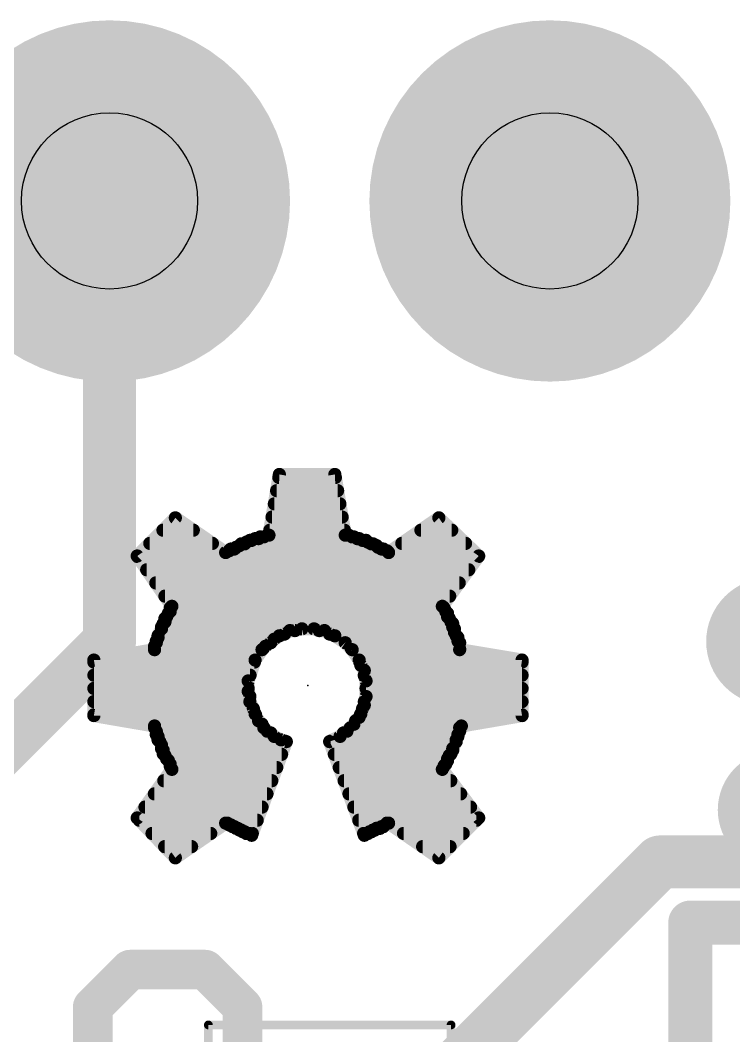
# Model space of a CAD drawing. Extents: x -29 to 79, y -27 to 74.
# Drawn here: x 5.84 to 9.95, y 4.08 to 9.93 of the extents above; entities that cross this region are included whole.
import ezdxf

# ---------------------------------------------------------------- set-up
doc = ezdxf.new("R2010")
doc.units = 0
for name, color, linetype in [('1', 12, 'CONTINUOUS'), ('17', 110, 'CONTINUOUS'), ('18', 110, 'CONTINUOUS'), ('21', 41, 'CONTINUOUS'), ('22', 40, 'CONTINUOUS'), ('23', 53, 'CONTINUOUS'), ('29', 253, 'CONTINUOUS'), ('30', 253, 'CONTINUOUS'), ('39', 12, 'CONTINUOUS'), ('44', 253, 'CONTINUOUS'), ('51', 53, 'CONTINUOUS')]:
    doc.layers.add(name, color=color, linetype=linetype)

# ---------------------------------------------------------------- blocks, each defined once
blk = doc.blocks.new('RECT')
blk.add_solid([(-0.5, -0.5), (0.5, -0.5), (-0.5, 0.5), (0.5, 0.5)])
blk = doc.blocks.new('ROUNDP')
at = {"const_width": 0.5}
blk.add_lwpolyline([(0, -0.25, 1), (0, 0.25, 1), (0, -0.25)], format="xyb", dxfattribs=at)
blk = doc.blocks.new('ROUNDV')
at = {"const_width": 0.5}
blk.add_lwpolyline([(0, -0.25, 1), (0, 0.25, 1), (0, -0.25)], format="xyb", dxfattribs=at)

msp = doc.modelspace()

# ---------------------------------------------------------------- linework, layer by layer
at = {"layer": '1', "const_width": 0.3048}
for points in [[(6.35, 8.89), (6.35, 6.35)], [(6.35, 6.35), (5.08, 5.08)]]:
    msp.add_lwpolyline(points, dxfattribs=at)
at = {"layer": '1', "const_width": 0.1524}
for points in [[(6.4262, 8.89, 1), (6.2738, 8.89)], [(6.4039, 6.2961, 1), (6.2961, 6.4039)], [(6.2738, 6.35, 1), (6.4262, 6.35)]]:
    msp.add_lwpolyline(points, format="xyb", dxfattribs=at)
at = {"layer": '21'}
for points, const_width in [([(7.3296, 7.3134), (7.2696, 6.9634)], 0.076), ([(7.3266, 7.296), (7.6526, 7.296)], 0.076), ([(7.6496, 7.3134), (7.3296, 7.3134)], 0.076), ([(7.7096, 6.9634), (7.6496, 7.3134)], 0.076), ([(7.3136, 7.22), (7.6656, 7.22)], 0.076), ([(7.3006, 7.144), (7.6786, 7.144)], 0.076), ([(6.7296, 7.0634), (6.5096, 6.8434)], 0.076), ([(7.0196, 6.8634), (6.7296, 7.0634)], 0.076), ([(7.2875, 7.068), (7.6917, 7.068)], 0.076), ([(8.2496, 7.0634), (7.9596, 6.8634)], 0.076), ([(8.4796, 6.8434), (8.2496, 7.0634)], 0.076), ([(6.6582, 6.992), (6.8331, 6.992)], 0.076), ([(7.2745, 6.992), (7.7047, 6.992)], 0.076), ([(8.1461, 6.992), (8.3242, 6.992)], 0.076), ([(7.1596, 6.9334), (7.1396, 6.9234)], 0.076), ([(7.1696, 6.9334), (7.1596, 6.9334)], 0.076), ([(7.1896, 6.9434), (7.1696, 6.9334)], 0.076), ([(7.2096, 6.9434), (7.1896, 6.9434)], 0.076), ([(7.2196, 6.9534), (7.2096, 6.9434)], 0.076), ([(7.2396, 6.9534), (7.2196, 6.9534)], 0.076), ([(7.2596, 6.9634), (7.2396, 6.9534)], 0.076), ([(7.2696, 6.9634), (7.2596, 6.9634)], 0.076), ([(7.7296, 6.9634), (7.7096, 6.9634)], 0.076), ([(7.7496, 6.9534), (7.7296, 6.9634)], 0.076), ([(7.7596, 6.9534), (7.7496, 6.9534)], 0.076), ([(7.7796, 6.9434), (7.7596, 6.9534)], 0.076), ([(7.7896, 6.9434), (7.7796, 6.9434)], 0.076), ([(7.8096, 6.9334), (7.7896, 6.9434)], 0.076), ([(7.8296, 6.9334), (7.8096, 6.9334)], 0.076), ([(7.8396, 6.9234), (7.8296, 6.9334)], 0.076), ([(6.5822, 6.916), (6.9433, 6.916)], 0.076), ([(7.0396, 6.8734), (7.0196, 6.8634)], 0.076), ([(7.0496, 6.8834), (7.0396, 6.8734)], 0.076), ([(7.0696, 6.8834), (7.0496, 6.8834)], 0.076), ([(7.0796, 6.8934), (7.0696, 6.8834)], 0.076), ([(7.0996, 6.9034), (7.0796, 6.8934)], 0.076), ([(7.1096, 6.9134), (7.0996, 6.9034)], 0.076), ([(7.1296, 6.9134), (7.1096, 6.9134)], 0.076), ([(7.1396, 6.9234), (7.1296, 6.9134)], 0.076), ([(7.1322, 6.916), (7.8543, 6.916)], 0.076), ([(7.8596, 6.9134), (7.8396, 6.9234)], 0.076), ([(7.8696, 6.9134), (7.8596, 6.9134)], 0.076), ([(7.8896, 6.9034), (7.8696, 6.9134)], 0.076), ([(7.8996, 6.8934), (7.8896, 6.9034)], 0.076), ([(7.9196, 6.8834), (7.8996, 6.8934)], 0.076), ([(7.9296, 6.8834), (7.9196, 6.8834)], 0.076), ([(7.9496, 6.8734), (7.9296, 6.8834)], 0.076), ([(7.9596, 6.8634), (7.9496, 6.8734)], 0.076), ([(8.0359, 6.916), (8.4037, 6.916)], 0.076), ([(6.5096, 6.8434), (6.7096, 6.5534)], 0.076), ([(6.5119, 6.84), (8.4772, 6.84)], 0.076), ([(8.2696, 6.5534), (8.4796, 6.8434)], 0.076), ([(6.5643, 6.764), (8.4221, 6.764)], 0.076), ([(6.6168, 6.688), (8.3671, 6.688)], 0.076), ([(6.6692, 6.612), (8.3121, 6.612)], 0.076), ([(6.6996, 6.5234), (6.6896, 6.5134)], 0.076), ([(6.7096, 6.5534), (6.6996, 6.5434)], 0.076), ([(6.6996, 6.5434), (6.6996, 6.5234)], 0.076), ([(6.6996, 6.536), (8.2833, 6.536)], 0.076), ([(8.2796, 6.5434), (8.2696, 6.5534)], 0.076), ([(8.2896, 6.5234), (8.2796, 6.5434)], 0.076), ([(8.2996, 6.5134), (8.2896, 6.5234)], 0.076), ([(6.6696, 6.4634), (6.6596, 6.4534)], 0.076), ([(6.6662, 6.46), (8.323, 6.46)], 0.076), ([(6.6796, 6.4934), (6.6696, 6.4834)], 0.076), ([(6.6696, 6.4834), (6.6696, 6.4634)], 0.076), ([(6.6896, 6.5134), (6.6796, 6.4934)], 0.076), ([(8.2996, 6.4934), (8.2996, 6.5134)], 0.076), ([(8.3096, 6.4834), (8.2996, 6.4934)], 0.076), ([(8.3196, 6.4634), (8.3096, 6.4834)], 0.076), ([(8.3296, 6.4534), (8.3196, 6.4634)], 0.076), ([(6.6496, 6.4234), (6.6296, 6.3834)], 0.076), ([(6.6596, 6.4534), (6.6496, 6.4334)], 0.076), ([(6.6496, 6.4334), (6.6496, 6.4234)], 0.076), ([(7.3596, 6.3934), (7.3896, 6.4134)], 0.076), ([(7.3896, 6.4134), (7.4196, 6.4134)], 0.076), ([(7.4196, 6.4134), (7.4596, 6.4234)], 0.076), ([(7.4596, 6.4234), (7.5296, 6.4234)], 0.076), ([(7.5296, 6.4234), (7.5596, 6.4134)], 0.076), ([(7.5596, 6.4134), (7.5896, 6.4134)], 0.076), ([(7.5896, 6.4134), (7.6196, 6.3934)], 0.076), ([(8.3296, 6.4334), (8.3296, 6.4534)], 0.076), ([(8.3396, 6.4234), (8.3296, 6.4334)], 0.076), ([(8.3396, 6.4034), (8.3396, 6.4234)], 0.076), ([(8.3496, 6.3834), (8.3396, 6.4034)], 0.076), ([(6.6196, 6.3434), (6.6096, 6.3234)], 0.076), ([(6.6296, 6.3734), (6.6196, 6.3534)], 0.076), ([(6.6196, 6.3534), (6.6196, 6.3434)], 0.076), ([(6.6296, 6.3834), (6.6296, 6.3734)], 0.076), ([(6.6299, 6.384), (7.3315, 6.384)], 0.076), ([(7.2496, 6.3234), (7.2796, 6.3434)], 0.076), ([(7.2796, 6.3434), (7.2996, 6.3634)], 0.076), ([(7.2996, 6.3634), (7.3296, 6.3834)], 0.076), ([(7.3296, 6.3834), (7.3596, 6.3934)], 0.076), ([(7.6196, 6.3934), (7.6496, 6.3834)], 0.076), ([(7.6477, 6.384), (8.3493, 6.384)], 0.076), ([(7.6496, 6.3834), (7.7096, 6.3434)], 0.076), ([(7.7096, 6.3434), (7.7496, 6.3034)], 0.076), ([(8.3596, 6.3734), (8.3496, 6.3834)], 0.076), ([(8.3596, 6.3534), (8.3596, 6.3734)], 0.076), ([(8.3696, 6.3434), (8.3596, 6.3534)], 0.076), ([(8.3696, 6.3034), (8.3696, 6.3434)], 0.076), ([(6.6096, 6.3034), (6.2596, 6.2434)], 0.076), ([(6.6096, 6.3234), (6.6096, 6.3034)], 0.076), ([(6.6096, 6.308), (7.2342, 6.308)], 0.076), ([(7.1896, 6.2434), (7.2296, 6.3034)], 0.076), ([(7.2296, 6.3034), (7.2496, 6.3234)], 0.076), ([(7.745, 6.308), (8.3696, 6.308)], 0.076), ([(7.7496, 6.3034), (7.7896, 6.2434)], 0.076), ([(8.7296, 6.2434), (8.3696, 6.3034)], 0.076), ([(6.2596, 6.2434), (6.2596, 5.9234)], 0.076), ([(6.2596, 6.232), (7.1858, 6.232)], 0.076), ([(7.1496, 6.1234), (7.1896, 6.2434)], 0.076), ([(7.7896, 6.2434), (7.7996, 6.2134)], 0.076), ([(7.7934, 6.232), (8.7296, 6.232)], 0.076), ([(8.7296, 5.9234), (8.7296, 6.2434)], 0.076), ([(7.7996, 6.2134), (7.8196, 6.1834)], 0.076), ([(7.8196, 6.1834), (7.8196, 6.1534)], 0.076), ([(6.2596, 6.156), (7.1605, 6.156)], 0.076), ([(7.1496, 6.0634), (7.1496, 6.1234)], 0.076), ([(7.8196, 6.156), (8.7296, 6.156)], 0.076), ([(7.8196, 6.1534), (7.8296, 6.1234)], 0.076), ([(7.8296, 6.1234), (7.8296, 6.0334)], 0.076), ([(6.2596, 6.08), (7.1496, 6.08)], 0.076), ([(7.1596, 6.0334), (7.1496, 6.0634)], 0.076), ([(7.8296, 6.08), (8.7296, 6.08)], 0.076), ([(6.2596, 6.004), (7.1596, 6.004)], 0.076), ([(7.1596, 6.0034), (7.1596, 6.0334)], 0.076), ([(7.1796, 5.9634), (7.1596, 6.0034)], 0.076), ([(7.8296, 6.0334), (7.8196, 6.0034)], 0.076), ([(7.8196, 6.0034), (7.8196, 5.9834)], 0.076), ([(7.8198, 6.004), (8.7296, 6.004)], 0.076), ([(7.1896, 5.9334), (7.1796, 5.9634)], 0.076), ([(7.2096, 5.8934), (7.1896, 5.9334)], 0.076), ([(7.7996, 5.9334), (7.7896, 5.9134)], 0.076), ([(7.8096, 5.9634), (7.7996, 5.9334)], 0.076), ([(7.8196, 5.9834), (7.8096, 5.9634)], 0.076), ([(6.2596, 5.928), (7.1923, 5.928)], 0.076), ([(6.2596, 5.9234), (6.6096, 5.8634)], 0.076), ([(7.2296, 5.8734), (7.2096, 5.8934)], 0.076), ([(7.7696, 5.8934), (7.7596, 5.8734)], 0.076), ([(7.7896, 5.9134), (7.7696, 5.8934)], 0.076), ([(7.7969, 5.928), (8.7296, 5.928)], 0.076), ([(8.3796, 5.8634), (8.7296, 5.9234)], 0.076), ([(6.6096, 5.8634), (6.6096, 5.8534)], 0.076), ([(6.6096, 5.8534), (6.6196, 5.8334)], 0.076), ([(6.6103, 5.852), (7.241, 5.852)], 0.076), ([(6.6196, 5.8334), (6.6196, 5.8134)], 0.076), ([(7.2396, 5.8534), (7.2296, 5.8734)], 0.076), ([(7.2596, 5.8334), (7.2396, 5.8534)], 0.076), ([(7.2796, 5.8234), (7.2596, 5.8334)], 0.076), ([(7.2996, 5.8034), (7.2796, 5.8234)], 0.076), ([(7.6996, 5.8234), (7.6796, 5.8034)], 0.076), ([(7.7196, 5.8334), (7.6996, 5.8234)], 0.076), ([(7.7596, 5.8734), (7.7196, 5.8334)], 0.076), ([(7.7382, 5.852), (8.3696, 5.852)], 0.076), ([(8.3596, 5.8134), (8.3696, 5.8334)], 0.076), ([(8.3696, 5.8534), (8.3796, 5.8634)], 0.076), ([(8.3696, 5.8334), (8.3696, 5.8534)], 0.076), ([(6.6196, 5.8134), (6.6296, 5.8034)], 0.076), ([(6.6296, 5.8034), (6.6296, 5.7834)], 0.076), ([(6.6296, 5.7834), (6.6396, 5.7734)], 0.076), ([(6.637, 5.776), (7.3617, 5.776)], 0.076), ([(6.6396, 5.7734), (6.6496, 5.7534)], 0.076), ([(7.1696, 5.2334), (7.3696, 5.7734)], 0.076), ([(7.3396, 5.7834), (7.2996, 5.8034)], 0.076), ([(7.3696, 5.7734), (7.3396, 5.7834)], 0.076), ([(7.6796, 5.8034), (7.6196, 5.7734)], 0.076), ([(7.6196, 5.7734), (7.8196, 5.2334)], 0.076), ([(7.6249, 5.776), (8.3496, 5.776)], 0.076), ([(8.3296, 5.7334), (8.3496, 5.7734)], 0.076), ([(8.3496, 5.7834), (8.3596, 5.8034)], 0.076), ([(8.3496, 5.7734), (8.3496, 5.7834)], 0.076), ([(8.3596, 5.8034), (8.3596, 5.8134)], 0.076), ([(6.6496, 5.7534), (6.6496, 5.7334)], 0.076), ([(6.6496, 5.7334), (6.6596, 5.7234)], 0.076), ([(6.6596, 5.7234), (6.6596, 5.7034)], 0.076), ([(6.6596, 5.7034), (6.6696, 5.6934)], 0.076), ([(6.663, 5.7), (7.3424, 5.7)], 0.076), ([(7.6468, 5.7), (8.3162, 5.7)], 0.076), ([(8.3096, 5.6934), (8.3196, 5.7034)], 0.076), ([(8.3196, 5.7034), (8.3296, 5.7234)], 0.076), ([(8.3296, 5.7234), (8.3296, 5.7334)], 0.076), ([(6.6696, 5.6934), (6.6796, 5.6734)], 0.076), ([(6.6796, 5.6734), (6.6896, 5.6634)], 0.076), ([(6.6896, 5.6634), (6.6996, 5.6434)], 0.076), ([(6.6996, 5.6434), (6.6996, 5.6334)], 0.076), ([(8.2796, 5.6334), (8.2896, 5.6434)], 0.076), ([(8.2896, 5.6434), (8.2996, 5.6634)], 0.076), ([(8.2996, 5.6734), (8.3096, 5.6934)], 0.076), ([(8.2996, 5.6634), (8.2996, 5.6734)], 0.076), ([(6.7096, 5.6134), (6.5096, 5.3334)], 0.076), ([(6.6996, 5.6334), (6.7096, 5.6134)], 0.076), ([(6.7043, 5.624), (7.3143, 5.624)], 0.076), ([(7.6749, 5.624), (8.2749, 5.624)], 0.076), ([(8.2696, 5.6134), (8.2796, 5.6334)], 0.076), ([(8.4796, 5.3334), (8.2696, 5.6134)], 0.076), ([(6.6629, 5.548), (7.2861, 5.548)], 0.076), ([(7.7031, 5.548), (8.3186, 5.548)], 0.076), ([(6.6086, 5.472), (7.258, 5.472)], 0.076), ([(7.7312, 5.472), (8.3756, 5.472)], 0.076), ([(6.5543, 5.396), (7.2298, 5.396)], 0.076), ([(7.7594, 5.396), (8.4326, 5.396)], 0.076), ([(6.5096, 5.3334), (6.7296, 5.1034)], 0.076), ([(6.5224, 5.32), (7.2017, 5.32)], 0.076), ([(6.7296, 5.1034), (7.0196, 5.3034)], 0.076), ([(7.0196, 5.3034), (7.0296, 5.3034)], 0.076), ([(7.0296, 5.3034), (7.0396, 5.2934)], 0.076), ([(7.0396, 5.2934), (7.0496, 5.2934)], 0.076), ([(7.0496, 5.2934), (7.0596, 5.2834)], 0.076), ([(7.7875, 5.32), (8.4662, 5.32)], 0.076), ([(7.9296, 5.2834), (7.9496, 5.3034)], 0.076), ([(7.9496, 5.3034), (7.9596, 5.3034)], 0.076), ([(7.9596, 5.3034), (8.2496, 5.1034)], 0.076), ([(8.2496, 5.1034), (8.4796, 5.3334)], 0.076), ([(6.5951, 5.244), (6.9335, 5.244)], 0.076), ([(7.0596, 5.2834), (7.0696, 5.2834)], 0.076), ([(7.0696, 5.2834), (7.0796, 5.2734)], 0.076), ([(7.0796, 5.2734), (7.0896, 5.2734)], 0.076), ([(7.0896, 5.2734), (7.0996, 5.2634)], 0.076), ([(7.0996, 5.2634), (7.1096, 5.2634)], 0.076), ([(7.1096, 5.2634), (7.1196, 5.2534)], 0.076), ([(7.1196, 5.2534), (7.1296, 5.2534)], 0.076), ([(7.1296, 5.2534), (7.1396, 5.2434)], 0.076), ([(7.139, 5.244), (7.1735, 5.244)], 0.076), ([(7.1396, 5.2434), (7.1596, 5.2434)], 0.076), ([(7.1596, 5.2434), (7.1696, 5.2334)], 0.076), ([(7.8157, 5.244), (7.8402, 5.244)], 0.076), ([(7.8196, 5.2334), (7.8196, 5.2434)], 0.076), ([(7.8196, 5.2434), (7.8396, 5.2434)], 0.076), ([(7.8396, 5.2434), (7.8496, 5.2534)], 0.076), ([(7.8496, 5.2534), (7.8596, 5.2534)], 0.076), ([(7.8596, 5.2534), (7.8696, 5.2634)], 0.076), ([(7.8696, 5.2634), (7.8796, 5.2634)], 0.076), ([(7.8796, 5.2634), (7.8896, 5.2734)], 0.076), ([(7.8896, 5.2734), (7.9096, 5.2734)], 0.076), ([(7.9096, 5.2734), (7.9196, 5.2834)], 0.076), ([(7.9196, 5.2834), (7.9296, 5.2834)], 0.076), ([(8.0457, 5.244), (8.3902, 5.244)], 0.076), ([(6.6678, 5.168), (6.8233, 5.168)], 0.076), ([(8.1559, 5.168), (8.3142, 5.168)], 0.076), ([(9.7, 3.08), (9.7, 4.73)], 0.254), ([(9.7, 4.73), (10.45, 4.73)], 0.254)]:
    msp.add_lwpolyline(points, dxfattribs=dict(at, const_width=const_width))
for points, const_width in [([(7.3266, 7.315, 1), (7.3266, 7.277)], 0.038), ([(7.3296, 7.3324, 1), (7.3296, 7.2944)], 0.038), ([(7.3483, 7.3102, 1), (7.3109, 7.3166)], 0.038), ([(7.6683, 7.3166, 1), (7.6309, 7.3102)], 0.038), ([(7.6496, 7.2944, 1), (7.6496, 7.3324)], 0.038), ([(7.6526, 7.277, 1), (7.6526, 7.315)], 0.038), ([(7.3136, 7.239, 1), (7.3136, 7.201)], 0.038), ([(7.6656, 7.201, 1), (7.6656, 7.239)], 0.038), ([(7.3006, 7.163, 1), (7.3006, 7.125)], 0.038), ([(7.6786, 7.125, 1), (7.6786, 7.163)], 0.038), ([(6.7404, 7.079, 1), (6.7188, 7.0477)], 0.038), ([(6.743, 7.0499, 1), (6.7162, 7.0768)], 0.038), ([(7.2875, 7.087, 1), (7.2875, 7.049)], 0.038), ([(7.6917, 7.049, 1), (7.6917, 7.087)], 0.038), ([(8.2627, 7.0771, 1), (8.2365, 7.0496)], 0.038), ([(8.2604, 7.0477, 1), (8.2388, 7.079)], 0.038), ([(6.6582, 7.011, 1), (6.6582, 6.973)], 0.038), ([(6.8331, 6.973, 1), (6.8331, 7.011)], 0.038), ([(7.2745, 7.011, 1), (7.2745, 6.973)], 0.038), ([(7.7047, 6.973, 1), (7.7047, 7.011)], 0.038), ([(8.1461, 7.011, 1), (8.1461, 6.973)], 0.038), ([(8.3242, 6.973, 1), (8.3242, 7.011)], 0.038), ([(7.1596, 6.9524, 1), (7.1596, 6.9144)], 0.038), ([(7.1611, 6.9504, 1), (7.1781, 6.9164)], 0.038), ([(7.1681, 6.9164, 1), (7.1511, 6.9504)], 0.038), ([(7.1696, 6.9144, 1), (7.1696, 6.9524)], 0.038), ([(7.1896, 6.9624, 1), (7.1896, 6.9244)], 0.038), ([(7.1981, 6.9264, 1), (7.1811, 6.9604)], 0.038), ([(7.1962, 6.9568, 1), (7.223, 6.9299)], 0.038), ([(7.2196, 6.9724, 1), (7.2196, 6.9344)], 0.038), ([(7.233, 6.9399, 1), (7.2062, 6.9668)], 0.038), ([(7.2096, 6.9244, 1), (7.2096, 6.9624)], 0.038), ([(7.2311, 6.9704, 1), (7.2481, 6.9364)], 0.038), ([(7.2396, 6.9344, 1), (7.2396, 6.9724)], 0.038), ([(7.2596, 6.9824, 1), (7.2596, 6.9444)], 0.038), ([(7.2509, 6.9666, 1), (7.2883, 6.9602)], 0.038), ([(7.2681, 6.9464, 1), (7.2511, 6.9804)], 0.038), ([(7.2696, 6.9444, 1), (7.2696, 6.9824)], 0.038), ([(7.7096, 6.9824, 1), (7.7096, 6.9444)], 0.038), ([(7.6909, 6.9602, 1), (7.7283, 6.9666)], 0.038), ([(7.7381, 6.9804, 1), (7.7211, 6.9464)], 0.038), ([(7.7296, 6.9444, 1), (7.7296, 6.9824)], 0.038), ([(7.7496, 6.9724, 1), (7.7496, 6.9344)], 0.038), ([(7.7681, 6.9704, 1), (7.7511, 6.9364)], 0.038), ([(7.7411, 6.9364, 1), (7.7581, 6.9704)], 0.038), ([(7.7596, 6.9344, 1), (7.7596, 6.9724)], 0.038), ([(7.7796, 6.9624, 1), (7.7796, 6.9244)], 0.038), ([(7.7981, 6.9604, 1), (7.7811, 6.9264)], 0.038), ([(7.7711, 6.9264, 1), (7.7881, 6.9604)], 0.038), ([(7.7896, 6.9244, 1), (7.7896, 6.9624)], 0.038), ([(7.8096, 6.9524, 1), (7.8096, 6.9144)], 0.038), ([(7.8011, 6.9164, 1), (7.8181, 6.9504)], 0.038), ([(7.843, 6.9468, 1), (7.8162, 6.9199)], 0.038), ([(7.8296, 6.9144, 1), (7.8296, 6.9524)], 0.038), ([(6.5822, 6.935, 1), (6.5822, 6.897)], 0.038), ([(6.9433, 6.897, 1), (6.9433, 6.935)], 0.038), ([(7.0496, 6.9024, 1), (7.0496, 6.8644)], 0.038), ([(7.0481, 6.8564, 1), (7.0311, 6.8904)], 0.038), ([(7.063, 6.8699, 1), (7.0362, 6.8968)], 0.038), ([(7.0562, 6.8968, 1), (7.083, 6.8699)], 0.038), ([(7.0711, 6.9104, 1), (7.0881, 6.8764)], 0.038), ([(7.093, 6.8799, 1), (7.0662, 6.9068)], 0.038), ([(7.0696, 6.8644, 1), (7.0696, 6.9024)], 0.038), ([(7.0862, 6.9168, 1), (7.113, 6.8899)], 0.038), ([(7.1096, 6.9324, 1), (7.1096, 6.8944)], 0.038), ([(7.1081, 6.8864, 1), (7.0911, 6.9204)], 0.038), ([(7.123, 6.8999, 1), (7.0962, 6.9268)], 0.038), ([(7.1162, 6.9268, 1), (7.143, 6.8999)], 0.038), ([(7.1322, 6.935, 1), (7.1322, 6.897)], 0.038), ([(7.1311, 6.9404, 1), (7.1481, 6.9064)], 0.038), ([(7.153, 6.9099, 1), (7.1262, 6.9368)], 0.038), ([(7.1296, 6.8944, 1), (7.1296, 6.9324)], 0.038), ([(7.8481, 6.9404, 1), (7.8311, 6.9064)], 0.038), ([(7.8262, 6.9099, 1), (7.853, 6.9368)], 0.038), ([(7.8596, 6.9324, 1), (7.8596, 6.8944)], 0.038), ([(7.8781, 6.9304, 1), (7.8611, 6.8964)], 0.038), ([(7.8511, 6.8964, 1), (7.8681, 6.9304)], 0.038), ([(7.8543, 6.897, 1), (7.8543, 6.935)], 0.038), ([(7.8696, 6.8944, 1), (7.8696, 6.9324)], 0.038), ([(7.903, 6.9168, 1), (7.8762, 6.8899)], 0.038), ([(7.9081, 6.9104, 1), (7.8911, 6.8764)], 0.038), ([(7.8811, 6.8864, 1), (7.8981, 6.9204)], 0.038), ([(7.8862, 6.8799, 1), (7.913, 6.9068)], 0.038), ([(7.9196, 6.9024, 1), (7.9196, 6.8644)], 0.038), ([(7.9381, 6.9004, 1), (7.9211, 6.8664)], 0.038), ([(7.9111, 6.8664, 1), (7.9281, 6.9004)], 0.038), ([(7.9296, 6.8644, 1), (7.9296, 6.9024)], 0.038), ([(7.963, 6.8868, 1), (7.9362, 6.8599)], 0.038), ([(7.9411, 6.8564, 1), (7.9581, 6.8904)], 0.038), ([(8.0359, 6.935, 1), (8.0359, 6.897)], 0.038), ([(8.4037, 6.897, 1), (8.4037, 6.935)], 0.038), ([(6.5252, 6.8542, 1), (6.494, 6.8326)], 0.038), ([(6.4962, 6.8568, 1), (6.523, 6.8299)], 0.038), ([(6.5119, 6.859, 1), (6.5119, 6.821)], 0.038), ([(7.0111, 6.8804, 1), (7.0281, 6.8464)], 0.038), ([(7.0088, 6.8477, 1), (7.0304, 6.879)], 0.038), ([(7.0262, 6.8868, 1), (7.053, 6.8599)], 0.038), ([(7.9488, 6.879, 1), (7.9704, 6.8477)], 0.038), ([(7.9462, 6.8499, 1), (7.973, 6.8768)], 0.038), ([(8.495, 6.8322, 1), (8.4642, 6.8545)], 0.038), ([(8.4665, 6.8296, 1), (8.4927, 6.8571)], 0.038), ([(8.4772, 6.821, 1), (8.4772, 6.859)], 0.038), ([(6.5643, 6.783, 1), (6.5643, 6.745)], 0.038), ([(8.4221, 6.745, 1), (8.4221, 6.783)], 0.038), ([(6.6168, 6.707, 1), (6.6168, 6.669)], 0.038), ([(8.3671, 6.669, 1), (8.3671, 6.707)], 0.038), ([(6.6692, 6.631, 1), (6.6692, 6.593)], 0.038), ([(8.3121, 6.593, 1), (8.3121, 6.631)], 0.038), ([(6.7186, 6.5434, 1), (6.6806, 6.5434)], 0.038), ([(6.6862, 6.5568, 1), (6.713, 6.5299)], 0.038), ([(6.6996, 6.555, 1), (6.6996, 6.517)], 0.038), ([(6.713, 6.5099, 1), (6.6862, 6.5368)], 0.038), ([(6.694, 6.5426, 1), (6.7252, 6.5642)], 0.038), ([(6.723, 6.5399, 1), (6.6962, 6.5668)], 0.038), ([(8.283, 6.5668, 1), (8.2562, 6.5399)], 0.038), ([(8.2542, 6.5645, 1), (8.285, 6.5422)], 0.038), ([(8.2966, 6.5519, 1), (8.2626, 6.5349)], 0.038), ([(8.2662, 6.5299, 1), (8.293, 6.5568)], 0.038), ([(8.303, 6.5368, 1), (8.2762, 6.5099)], 0.038), ([(8.2833, 6.517, 1), (8.2833, 6.555)], 0.038), ([(6.6662, 6.479, 1), (6.6662, 6.441)], 0.038), ([(6.6886, 6.4834, 1), (6.6506, 6.4834)], 0.038), ([(6.6562, 6.4968, 1), (6.683, 6.4699)], 0.038), ([(6.683, 6.4499, 1), (6.6562, 6.4768)], 0.038), ([(6.6626, 6.5019, 1), (6.6966, 6.4849)], 0.038), ([(6.693, 6.4799, 1), (6.6662, 6.5068)], 0.038), ([(6.6762, 6.5268, 1), (6.703, 6.4999)], 0.038), ([(6.7066, 6.5049, 1), (6.6726, 6.5219)], 0.038), ([(6.6806, 6.5234, 1), (6.7186, 6.5234)], 0.038), ([(8.2726, 6.5149, 1), (8.3066, 6.5319)], 0.038), ([(8.3186, 6.5134, 1), (8.2806, 6.5134)], 0.038), ([(8.313, 6.5068, 1), (8.2862, 6.4799)], 0.038), ([(8.2806, 6.4934, 1), (8.3186, 6.4934)], 0.038), ([(8.2862, 6.4999, 1), (8.313, 6.5268)], 0.038), ([(8.3266, 6.4919, 1), (8.2926, 6.4749)], 0.038), ([(8.2962, 6.4699, 1), (8.323, 6.4968)], 0.038), ([(8.333, 6.4768, 1), (8.3062, 6.4499)], 0.038), ([(8.323, 6.441, 1), (8.323, 6.479)], 0.038), ([(6.6686, 6.4334, 1), (6.6306, 6.4334)], 0.038), ([(6.6326, 6.4419, 1), (6.6666, 6.4249)], 0.038), ([(6.6306, 6.4234, 1), (6.6686, 6.4234)], 0.038), ([(6.6666, 6.4149, 1), (6.6326, 6.4319)], 0.038), ([(6.6462, 6.4668, 1), (6.673, 6.4399)], 0.038), ([(6.6766, 6.4449, 1), (6.6426, 6.4619)], 0.038), ([(6.6506, 6.4634, 1), (6.6886, 6.4634)], 0.038), ([(7.3896, 6.4324, 1), (7.3896, 6.3944)], 0.038), ([(7.4001, 6.3976, 1), (7.3791, 6.4292)], 0.038), ([(7.415, 6.4318, 1), (7.4242, 6.3949)], 0.038), ([(7.4196, 6.3944, 1), (7.4196, 6.4324)], 0.038), ([(7.4596, 6.4424, 1), (7.4596, 6.4044)], 0.038), ([(7.4642, 6.4049, 1), (7.455, 6.4418)], 0.038), ([(7.5356, 6.4414, 1), (7.5236, 6.4053)], 0.038), ([(7.5296, 6.4044, 1), (7.5296, 6.4424)], 0.038), ([(7.5596, 6.4324, 1), (7.5596, 6.3944)], 0.038), ([(7.5536, 6.3953, 1), (7.5656, 6.4314)], 0.038), ([(7.6001, 6.4292, 1), (7.5791, 6.3976)], 0.038), ([(7.5896, 6.3944, 1), (7.5896, 6.4324)], 0.038), ([(8.3026, 6.4549, 1), (8.3366, 6.4719)], 0.038), ([(8.3486, 6.4534, 1), (8.3106, 6.4534)], 0.038), ([(8.343, 6.4468, 1), (8.3162, 6.4199)], 0.038), ([(8.3106, 6.4334, 1), (8.3486, 6.4334)], 0.038), ([(8.3162, 6.4399, 1), (8.343, 6.4668)], 0.038), ([(8.3586, 6.4234, 1), (8.3206, 6.4234)], 0.038), ([(8.3566, 6.4119, 1), (8.3226, 6.3949)], 0.038), ([(8.3262, 6.4099, 1), (8.353, 6.4368)], 0.038), ([(6.6386, 6.3534, 1), (6.6006, 6.3534)], 0.038), ([(6.6026, 6.3619, 1), (6.6366, 6.3449)], 0.038), ([(6.6366, 6.3349, 1), (6.6026, 6.3519)], 0.038), ([(6.6486, 6.3834, 1), (6.6106, 6.3834)], 0.038), ([(6.6126, 6.3919, 1), (6.6466, 6.3749)], 0.038), ([(6.6106, 6.3734, 1), (6.6486, 6.3734)], 0.038), ([(6.6299, 6.403, 1), (6.6299, 6.365)], 0.038), ([(6.6466, 6.3649, 1), (6.6126, 6.3819)], 0.038), ([(7.2901, 6.3276, 1), (7.2691, 6.3592)], 0.038), ([(7.2891, 6.3792, 1), (7.3101, 6.3476)], 0.038), ([(7.313, 6.3499, 1), (7.2862, 6.3768)], 0.038), ([(7.3236, 6.4014, 1), (7.3356, 6.3653)], 0.038), ([(7.3401, 6.3676, 1), (7.3191, 6.3992)], 0.038), ([(7.3315, 6.365, 1), (7.3315, 6.403)], 0.038), ([(7.3491, 6.4092, 1), (7.3701, 6.3776)], 0.038), ([(7.3656, 6.3753, 1), (7.3536, 6.4114)], 0.038), ([(7.6256, 6.4114, 1), (7.6136, 6.3753)], 0.038), ([(7.6091, 6.3776, 1), (7.6301, 6.4092)], 0.038), ([(7.6477, 6.403, 1), (7.6477, 6.365)], 0.038), ([(7.6601, 6.3992, 1), (7.6391, 6.3676)], 0.038), ([(7.6436, 6.3653, 1), (7.6556, 6.4014)], 0.038), ([(7.723, 6.3568, 1), (7.6962, 6.3299)], 0.038), ([(8.3206, 6.4034, 1), (8.3586, 6.4034)], 0.038), ([(8.363, 6.3968, 1), (8.3362, 6.3699)], 0.038), ([(8.3326, 6.3749, 1), (8.3666, 6.3919)], 0.038), ([(8.3786, 6.3734, 1), (8.3406, 6.3734)], 0.038), ([(8.373, 6.3668, 1), (8.3462, 6.3399)], 0.038), ([(8.3462, 6.3599, 1), (8.373, 6.3868)], 0.038), ([(8.3493, 6.365, 1), (8.3493, 6.403)], 0.038), ([(8.3886, 6.3434, 1), (8.3506, 6.3434)], 0.038), ([(6.6286, 6.3234, 1), (6.5906, 6.3234)], 0.038), ([(6.5926, 6.3319, 1), (6.6266, 6.3149)], 0.038), ([(6.6096, 6.327, 1), (6.6096, 6.289)], 0.038), ([(6.5906, 6.3034, 1), (6.6286, 6.3034)], 0.038), ([(6.6006, 6.3434, 1), (6.6386, 6.3434)], 0.038), ([(6.6128, 6.2846, 1), (6.6064, 6.3221)], 0.038), ([(7.2162, 6.3168, 1), (7.243, 6.2899)], 0.038), ([(7.2454, 6.2928, 1), (7.2138, 6.3139)], 0.038), ([(7.2391, 6.3392, 1), (7.2601, 6.3076)], 0.038), ([(7.2342, 6.289, 1), (7.2342, 6.327)], 0.038), ([(7.263, 6.3099, 1), (7.2362, 6.3368)], 0.038), ([(7.2662, 6.3568, 1), (7.293, 6.3299)], 0.038), ([(7.6991, 6.3276, 1), (7.7201, 6.3592)], 0.038), ([(7.745, 6.327, 1), (7.745, 6.289)], 0.038), ([(7.7654, 6.3139, 1), (7.7338, 6.2928)], 0.038), ([(7.7362, 6.2899, 1), (7.763, 6.3168)], 0.038), ([(8.3406, 6.3534, 1), (8.3786, 6.3534)], 0.038), ([(8.3727, 6.3221, 1), (8.3665, 6.2846)], 0.038), ([(8.3506, 6.3034, 1), (8.3886, 6.3034)], 0.038), ([(8.3562, 6.3299, 1), (8.383, 6.3568)], 0.038), ([(8.3696, 6.289, 1), (8.3696, 6.327)], 0.038), ([(6.2786, 6.2434, 1), (6.2406, 6.2434)], 0.038), ([(6.2564, 6.2621, 1), (6.2628, 6.2246)], 0.038), ([(6.2596, 6.251, 1), (6.2596, 6.213)], 0.038), ([(7.1738, 6.2539, 1), (7.2054, 6.2328)], 0.038), ([(7.2076, 6.2374, 1), (7.1716, 6.2494)], 0.038), ([(7.1858, 6.213, 1), (7.1858, 6.251)], 0.038), ([(7.8076, 6.2494, 1), (7.7716, 6.2374)], 0.038), ([(7.7738, 6.2328, 1), (7.8054, 6.2539)], 0.038), ([(7.7934, 6.251, 1), (7.7934, 6.213)], 0.038), ([(8.7486, 6.2434, 1), (8.7106, 6.2434)], 0.038), ([(8.7265, 6.2246, 1), (8.7327, 6.2621)], 0.038), ([(8.7296, 6.213, 1), (8.7296, 6.251)], 0.038), ([(7.8154, 6.2239, 1), (7.7838, 6.2028)], 0.038), ([(7.7816, 6.2074, 1), (7.8176, 6.2194)], 0.038), ([(7.8386, 6.1834, 1), (7.8006, 6.1834)], 0.038), ([(7.8038, 6.1728, 1), (7.8354, 6.1939)], 0.038), ([(6.2596, 6.175, 1), (6.2596, 6.137)], 0.038), ([(7.1686, 6.1234, 1), (7.1306, 6.1234)], 0.038), ([(7.1316, 6.1294, 1), (7.1676, 6.1174)], 0.038), ([(7.1605, 6.137, 1), (7.1605, 6.175)], 0.038), ([(7.8196, 6.175, 1), (7.8196, 6.137)], 0.038), ([(7.8376, 6.1594, 1), (7.8016, 6.1474)], 0.038), ([(7.8006, 6.1534, 1), (7.8386, 6.1534)], 0.038), ([(7.8486, 6.1234, 1), (7.8106, 6.1234)], 0.038), ([(7.8116, 6.1174, 1), (7.8476, 6.1294)], 0.038), ([(8.7296, 6.137, 1), (8.7296, 6.175)], 0.038), ([(6.2596, 6.099, 1), (6.2596, 6.061)], 0.038), ([(7.1676, 6.0694, 1), (7.1316, 6.0574)], 0.038), ([(7.1496, 6.061, 1), (7.1496, 6.099)], 0.038), ([(7.8296, 6.099, 1), (7.8296, 6.061)], 0.038), ([(8.7296, 6.061, 1), (8.7296, 6.099)], 0.038), ([(6.2596, 6.023, 1), (6.2596, 5.985)], 0.038), ([(7.1306, 6.0634, 1), (7.1686, 6.0634)], 0.038), ([(7.1786, 6.0334, 1), (7.1406, 6.0334)], 0.038), ([(7.1766, 6.0119, 1), (7.1426, 5.9949)], 0.038), ([(7.1416, 6.0274, 1), (7.1776, 6.0394)], 0.038), ([(7.1596, 5.985, 1), (7.1596, 6.023)], 0.038), ([(7.8386, 6.0034, 1), (7.8006, 6.0034)], 0.038), ([(7.8198, 6.023, 1), (7.8198, 5.985)], 0.038), ([(7.8106, 6.0334, 1), (7.8486, 6.0334)], 0.038), ([(7.8476, 6.0274, 1), (7.8116, 6.0394)], 0.038), ([(8.7296, 5.985, 1), (8.7296, 6.023)], 0.038), ([(7.1406, 6.0034, 1), (7.1786, 6.0034)], 0.038), ([(7.1976, 5.9694, 1), (7.1616, 5.9574)], 0.038), ([(7.1626, 5.9549, 1), (7.1966, 5.9719)], 0.038), ([(7.2066, 5.9419, 1), (7.1726, 5.9249)], 0.038), ([(7.8166, 5.9249, 1), (7.7826, 5.9419)], 0.038), ([(7.7926, 5.9719, 1), (7.8266, 5.9549)], 0.038), ([(7.8276, 5.9574, 1), (7.7916, 5.9694)], 0.038), ([(7.8016, 6.0094, 1), (7.8376, 5.9974)], 0.038), ([(7.8006, 5.9834, 1), (7.8386, 5.9834)], 0.038), ([(7.8366, 5.9749, 1), (7.8026, 5.9919)], 0.038), ([(6.2596, 5.947, 1), (6.2596, 5.909)], 0.038), ([(6.2628, 5.9421, 1), (6.2564, 5.9046)], 0.038), ([(6.2406, 5.9234, 1), (6.2786, 5.9234)], 0.038), ([(7.1716, 5.9274, 1), (7.2076, 5.9394)], 0.038), ([(7.223, 5.9068, 1), (7.1962, 5.8799)], 0.038), ([(7.1923, 5.909, 1), (7.1923, 5.947)], 0.038), ([(7.1926, 5.8849, 1), (7.2266, 5.9019)], 0.038), ([(7.7562, 5.9068, 1), (7.783, 5.8799)], 0.038), ([(7.7866, 5.8849, 1), (7.7526, 5.9019)], 0.038), ([(7.7726, 5.9219, 1), (7.8066, 5.9049)], 0.038), ([(7.803, 5.8999, 1), (7.7762, 5.9268)], 0.038), ([(7.7969, 5.947, 1), (7.7969, 5.909)], 0.038), ([(7.7816, 5.9394, 1), (7.8176, 5.9274)], 0.038), ([(8.7106, 5.9234, 1), (8.7486, 5.9234)], 0.038), ([(8.7328, 5.9046, 1), (8.7264, 5.9421)], 0.038), ([(8.7296, 5.909, 1), (8.7296, 5.947)], 0.038), ([(6.6286, 5.8634, 1), (6.5906, 5.8634)], 0.038), ([(6.6266, 5.8619, 1), (6.5926, 5.8449)], 0.038), ([(6.5906, 5.8534, 1), (6.6286, 5.8534)], 0.038), ([(6.6103, 5.871, 1), (6.6103, 5.833)], 0.038), ([(6.6386, 5.8334, 1), (6.6006, 5.8334)], 0.038), ([(6.6026, 5.8249, 1), (6.6366, 5.8419)], 0.038), ([(6.6064, 5.8446, 1), (6.6128, 5.8821)], 0.038), ([(7.2466, 5.8819, 1), (7.2126, 5.8649)], 0.038), ([(7.2162, 5.8599, 1), (7.243, 5.8868)], 0.038), ([(7.253, 5.8668, 1), (7.2262, 5.8399)], 0.038), ([(7.2226, 5.8449, 1), (7.2566, 5.8619)], 0.038), ([(7.2681, 5.8504, 1), (7.2511, 5.8164)], 0.038), ([(7.241, 5.833, 1), (7.241, 5.871)], 0.038), ([(7.2462, 5.8199, 1), (7.273, 5.8468)], 0.038), ([(7.293, 5.8368, 1), (7.2662, 5.8099)], 0.038), ([(7.2711, 5.8064, 1), (7.2881, 5.8404)], 0.038), ([(7.6911, 5.8404, 1), (7.7081, 5.8064)], 0.038), ([(7.713, 5.8099, 1), (7.6862, 5.8368)], 0.038), ([(7.7062, 5.8468, 1), (7.733, 5.8199)], 0.038), ([(7.7281, 5.8164, 1), (7.7111, 5.8504)], 0.038), ([(7.7382, 5.871, 1), (7.7382, 5.833)], 0.038), ([(7.7426, 5.8819, 1), (7.7766, 5.8649)], 0.038), ([(7.773, 5.8599, 1), (7.7462, 5.8868)], 0.038), ([(8.3886, 5.8534, 1), (8.3506, 5.8534)], 0.038), ([(8.3562, 5.8668, 1), (8.383, 5.8399)], 0.038), ([(8.3866, 5.8249, 1), (8.3526, 5.8419)], 0.038), ([(8.3764, 5.8821, 1), (8.3828, 5.8446)], 0.038), ([(8.393, 5.8499, 1), (8.3662, 5.8768)], 0.038), ([(8.3696, 5.833, 1), (8.3696, 5.871)], 0.038), ([(6.633, 5.8268, 1), (6.6062, 5.7999)], 0.038), ([(6.6006, 5.8134, 1), (6.6386, 5.8134)], 0.038), ([(6.6486, 5.8034, 1), (6.6106, 5.8034)], 0.038), ([(6.643, 5.7968, 1), (6.6162, 5.7699)], 0.038), ([(6.6106, 5.7834, 1), (6.6486, 5.7834)], 0.038), ([(6.6162, 5.7899, 1), (6.643, 5.8168)], 0.038), ([(6.637, 5.795, 1), (6.637, 5.757)], 0.038), ([(6.6566, 5.7819, 1), (6.6226, 5.7649)], 0.038), ([(6.6262, 5.7599, 1), (6.653, 5.7868)], 0.038), ([(7.3081, 5.8204, 1), (7.2911, 5.7864)], 0.038), ([(7.2862, 5.7899, 1), (7.313, 5.8168)], 0.038), ([(7.3456, 5.8014, 1), (7.3336, 5.7653)], 0.038), ([(7.3311, 5.7664, 1), (7.3481, 5.8004)], 0.038), ([(7.3874, 5.7668, 1), (7.3518, 5.78)], 0.038), ([(7.3617, 5.757, 1), (7.3617, 5.795)], 0.038), ([(7.3636, 5.7553, 1), (7.3756, 5.7914)], 0.038), ([(7.6374, 5.78, 1), (7.6018, 5.7668)], 0.038), ([(7.6111, 5.7904, 1), (7.6281, 5.7564)], 0.038), ([(7.6249, 5.795, 1), (7.6249, 5.757)], 0.038), ([(7.6662, 5.8168, 1), (7.693, 5.7899)], 0.038), ([(7.6881, 5.7864, 1), (7.6711, 5.8204)], 0.038), ([(8.3686, 5.7834, 1), (8.3306, 5.7834)], 0.038), ([(8.3326, 5.7919, 1), (8.3666, 5.7749)], 0.038), ([(8.3666, 5.7649, 1), (8.3326, 5.7819)], 0.038), ([(8.3786, 5.8134, 1), (8.3406, 5.8134)], 0.038), ([(8.3426, 5.8219, 1), (8.3766, 5.8049)], 0.038), ([(8.3406, 5.8034, 1), (8.3786, 5.8034)], 0.038), ([(8.3766, 5.7949, 1), (8.3426, 5.8119)], 0.038), ([(8.3496, 5.757, 1), (8.3496, 5.795)], 0.038), ([(8.3506, 5.8334, 1), (8.3886, 5.8334)], 0.038), ([(6.6686, 5.7534, 1), (6.6306, 5.7534)], 0.038), ([(6.663, 5.7468, 1), (6.6362, 5.7199)], 0.038), ([(6.6306, 5.7334, 1), (6.6686, 5.7334)], 0.038), ([(6.6326, 5.7449, 1), (6.6666, 5.7619)], 0.038), ([(6.6786, 5.7234, 1), (6.6406, 5.7234)], 0.038), ([(6.673, 5.7168, 1), (6.6462, 5.6899)], 0.038), ([(6.663, 5.719, 1), (6.663, 5.681)], 0.038), ([(6.6462, 5.7099, 1), (6.673, 5.7368)], 0.038), ([(7.3424, 5.681, 1), (7.3424, 5.719)], 0.038), ([(7.6468, 5.719, 1), (7.6468, 5.681)], 0.038), ([(8.333, 5.6899, 1), (8.3062, 5.7168)], 0.038), ([(8.3486, 5.7334, 1), (8.3106, 5.7334)], 0.038), ([(8.3126, 5.7419, 1), (8.3466, 5.7249)], 0.038), ([(8.3106, 5.7234, 1), (8.3486, 5.7234)], 0.038), ([(8.3466, 5.7149, 1), (8.3126, 5.7319)], 0.038), ([(8.3162, 5.681, 1), (8.3162, 5.719)], 0.038), ([(8.3306, 5.7734, 1), (8.3686, 5.7734)], 0.038), ([(6.6406, 5.7034, 1), (6.6786, 5.7034)], 0.038), ([(6.6866, 5.7019, 1), (6.6526, 5.6849)], 0.038), ([(6.6562, 5.6799, 1), (6.683, 5.7068)], 0.038), ([(6.693, 5.6868, 1), (6.6662, 5.6599)], 0.038), ([(6.6626, 5.6649, 1), (6.6966, 5.6819)], 0.038), ([(6.7066, 5.6719, 1), (6.6726, 5.6549)], 0.038), ([(6.6762, 5.6499, 1), (6.703, 5.6768)], 0.038), ([(6.7186, 5.6434, 1), (6.6806, 5.6434)], 0.038), ([(8.303, 5.6299, 1), (8.2762, 5.6568)], 0.038), ([(8.3186, 5.6734, 1), (8.2806, 5.6734)], 0.038), ([(8.2826, 5.6819, 1), (8.3166, 5.6649)], 0.038), ([(8.2806, 5.6634, 1), (8.3186, 5.6634)], 0.038), ([(8.3166, 5.6549, 1), (8.2826, 5.6719)], 0.038), ([(8.2962, 5.7068, 1), (8.323, 5.6799)], 0.038), ([(8.3266, 5.6849, 1), (8.2926, 5.7019)], 0.038), ([(8.3026, 5.7119, 1), (8.3366, 5.6949)], 0.038), ([(10.2, 5.2386, 1), (10.2, 5.5214, 1), (10.2, 5.2386)], 0.4), ([(6.7166, 5.6419, 1), (6.6826, 5.6249)], 0.038), ([(6.6806, 5.6334, 1), (6.7186, 5.6334)], 0.038), ([(6.6826, 5.6349, 1), (6.7166, 5.6519)], 0.038), ([(6.7043, 5.643, 1), (6.7043, 5.605)], 0.038), ([(6.6926, 5.6049, 1), (6.7266, 5.6219)], 0.038), ([(6.7251, 5.6023, 1), (6.6941, 5.6244)], 0.038), ([(7.3143, 5.605, 1), (7.3143, 5.643)], 0.038), ([(7.6749, 5.643, 1), (7.6749, 5.605)], 0.038), ([(8.2848, 5.6248, 1), (8.2544, 5.602)], 0.038), ([(8.2526, 5.6219, 1), (8.2866, 5.6049)], 0.038), ([(8.2662, 5.6468, 1), (8.293, 5.6199)], 0.038), ([(8.2966, 5.6249, 1), (8.2626, 5.6419)], 0.038), ([(8.2726, 5.6519, 1), (8.3066, 5.6349)], 0.038), ([(8.2749, 5.605, 1), (8.2749, 5.643)], 0.038), ([(6.6629, 5.567, 1), (6.6629, 5.529)], 0.038), ([(7.2861, 5.529, 1), (7.2861, 5.567)], 0.038), ([(7.7031, 5.567, 1), (7.7031, 5.529)], 0.038), ([(8.3186, 5.529, 1), (8.3186, 5.567)], 0.038), ([(6.6086, 5.491, 1), (6.6086, 5.453)], 0.038), ([(7.258, 5.453, 1), (7.258, 5.491)], 0.038), ([(7.7312, 5.491, 1), (7.7312, 5.453)], 0.038), ([(8.3756, 5.453, 1), (8.3756, 5.491)], 0.038), ([(6.5543, 5.415, 1), (6.5543, 5.377)], 0.038), ([(7.2298, 5.377, 1), (7.2298, 5.415)], 0.038), ([(7.7594, 5.415, 1), (7.7594, 5.377)], 0.038), ([(8.4326, 5.377, 1), (8.4326, 5.415)], 0.038), ([(6.5233, 5.3465, 1), (6.4959, 5.3202)], 0.038), ([(6.4941, 5.3444, 1), (6.5251, 5.3223)], 0.038), ([(6.5224, 5.339, 1), (6.5224, 5.301)], 0.038), ([(7.0196, 5.3224, 1), (7.0196, 5.2844)], 0.038), ([(7.0304, 5.2877, 1), (7.0088, 5.319)], 0.038), ([(7.043, 5.3168, 1), (7.0162, 5.2899)], 0.038), ([(7.0396, 5.3124, 1), (7.0396, 5.2744)], 0.038), ([(7.0296, 5.2844, 1), (7.0296, 5.3224)], 0.038), ([(7.063, 5.3068, 1), (7.0362, 5.2799)], 0.038), ([(7.0496, 5.2744, 1), (7.0496, 5.3124)], 0.038), ([(7.2017, 5.301, 1), (7.2017, 5.339)], 0.038), ([(7.7875, 5.339, 1), (7.7875, 5.301)], 0.038), ([(7.9496, 5.3224, 1), (7.9496, 5.2844)], 0.038), ([(7.963, 5.2899, 1), (7.9362, 5.3168)], 0.038), ([(7.9704, 5.319, 1), (7.9488, 5.2877)], 0.038), ([(7.9596, 5.2844, 1), (7.9596, 5.3224)], 0.038), ([(8.4644, 5.322, 1), (8.4948, 5.3448)], 0.038), ([(8.493, 5.3199, 1), (8.4662, 5.3468)], 0.038), ([(8.4662, 5.301, 1), (8.4662, 5.339)], 0.038), ([(6.5951, 5.263, 1), (6.5951, 5.225)], 0.038), ([(6.9335, 5.225, 1), (6.9335, 5.263)], 0.038), ([(7.0262, 5.2799, 1), (7.053, 5.3068)], 0.038), ([(7.0596, 5.3024, 1), (7.0596, 5.2644)], 0.038), ([(7.0462, 5.2699, 1), (7.073, 5.2968)], 0.038), ([(7.083, 5.2968, 1), (7.0562, 5.2699)], 0.038), ([(7.0796, 5.2924, 1), (7.0796, 5.2544)], 0.038), ([(7.0662, 5.2599, 1), (7.093, 5.2868)], 0.038), ([(7.0696, 5.2644, 1), (7.0696, 5.3024)], 0.038), ([(7.103, 5.2868, 1), (7.0762, 5.2599)], 0.038), ([(7.0996, 5.2824, 1), (7.0996, 5.2444)], 0.038), ([(7.0862, 5.2499, 1), (7.113, 5.2768)], 0.038), ([(7.0896, 5.2544, 1), (7.0896, 5.2924)], 0.038), ([(7.123, 5.2768, 1), (7.0962, 5.2499)], 0.038), ([(7.1196, 5.2724, 1), (7.1196, 5.2344)], 0.038), ([(7.1062, 5.2399, 1), (7.133, 5.2668)], 0.038), ([(7.1096, 5.2444, 1), (7.1096, 5.2824)], 0.038), ([(7.143, 5.2668, 1), (7.1162, 5.2399)], 0.038), ([(7.139, 5.263, 1), (7.139, 5.225)], 0.038), ([(7.1396, 5.2624, 1), (7.1396, 5.2244)], 0.038), ([(7.1262, 5.2299, 1), (7.153, 5.2568)], 0.038), ([(7.1296, 5.2344, 1), (7.1296, 5.2724)], 0.038), ([(7.173, 5.2568, 1), (7.1462, 5.2299)], 0.038), ([(7.1596, 5.2244, 1), (7.1596, 5.2624)], 0.038), ([(7.1735, 5.225, 1), (7.1735, 5.263)], 0.038), ([(7.8157, 5.263, 1), (7.8157, 5.225)], 0.038), ([(7.8386, 5.2434, 1), (7.8006, 5.2434)], 0.038), ([(7.8196, 5.2624, 1), (7.8196, 5.2244)], 0.038), ([(7.8262, 5.2568, 1), (7.853, 5.2299)], 0.038), ([(7.8496, 5.2724, 1), (7.8496, 5.2344)], 0.038), ([(7.863, 5.2399, 1), (7.8362, 5.2668)], 0.038), ([(7.8396, 5.2244, 1), (7.8396, 5.2624)], 0.038), ([(7.8402, 5.225, 1), (7.8402, 5.263)], 0.038), ([(7.8462, 5.2668, 1), (7.873, 5.2399)], 0.038), ([(7.8696, 5.2824, 1), (7.8696, 5.2444)], 0.038), ([(7.883, 5.2499, 1), (7.8562, 5.2768)], 0.038), ([(7.8596, 5.2344, 1), (7.8596, 5.2724)], 0.038), ([(7.8662, 5.2768, 1), (7.893, 5.2499)], 0.038), ([(7.8896, 5.2924, 1), (7.8896, 5.2544)], 0.038), ([(7.903, 5.2599, 1), (7.8762, 5.2868)], 0.038), ([(7.8796, 5.2444, 1), (7.8796, 5.2824)], 0.038), ([(7.8962, 5.2868, 1), (7.923, 5.2599)], 0.038), ([(7.9196, 5.3024, 1), (7.9196, 5.2644)], 0.038), ([(7.933, 5.2699, 1), (7.9062, 5.2968)], 0.038), ([(7.9096, 5.2544, 1), (7.9096, 5.2924)], 0.038), ([(7.9162, 5.2968, 1), (7.943, 5.2699)], 0.038), ([(7.9296, 5.2644, 1), (7.9296, 5.3024)], 0.038), ([(8.0457, 5.263, 1), (8.0457, 5.225)], 0.038), ([(8.3902, 5.225, 1), (8.3902, 5.263)], 0.038), ([(7.1518, 5.24, 1), (7.1874, 5.2268)], 0.038), ([(7.1562, 5.2199, 1), (7.183, 5.2468)], 0.038), ([(7.8006, 5.2334, 1), (7.8386, 5.2334)], 0.038), ([(7.8018, 5.2268, 1), (7.8374, 5.24)], 0.038), ([(6.6678, 5.187, 1), (6.6678, 5.149)], 0.038), ([(6.8233, 5.149, 1), (6.8233, 5.187)], 0.038), ([(8.1559, 5.187, 1), (8.1559, 5.149)], 0.038), ([(8.3142, 5.149, 1), (8.3142, 5.187)], 0.038), ([(6.7188, 5.119, 1), (6.7404, 5.0877)], 0.038), ([(6.7159, 5.0902, 1), (6.7433, 5.1165)], 0.038), ([(8.2362, 5.1168, 1), (8.263, 5.0899)], 0.038), ([(8.2388, 5.0877, 1), (8.2604, 5.119)], 0.038), ([(9.7635, 4.73, 1), (9.6365, 4.73)], 0.127), ([(9.7, 4.7935, 1), (9.7, 4.6665)], 0.127)]:
    msp.add_lwpolyline(points, format="xyb", dxfattribs=dict(at, const_width=const_width))
at = {"layer": '22'}
for points, const_width in [([(8.255, 3.81), (9.525, 5.08)], 0.3048), ([(15.875, 5.08), (9.525, 5.08)], 0.3048), ([(6.4689, 4.4588), (6.2528, 4.2427)], 0.2286), ([(6.9011, 4.4588), (6.4689, 4.4588)], 0.2286), ([(7.1171, 4.2427), (6.9011, 4.4588)], 0.2286), ([(6.2528, 4.2427), (6.2528, 3.3784)], 0.2286), ([(7.1171, 3.3784), (7.1171, 4.2427)], 0.2286)]:
    msp.add_lwpolyline(points, dxfattribs=dict(at, const_width=const_width))
for points, const_width in [([(9.525, 5.1562, 1), (9.525, 5.0038)], 0.1524), ([(9.5789, 5.0261, 1), (9.4711, 5.1339)], 0.1524), ([(6.4689, 4.516, 1), (6.4689, 4.4017)], 0.1143), ([(6.5093, 4.4184, 1), (6.4285, 4.4992)], 0.1143), ([(6.9415, 4.4992, 1), (6.8606, 4.4184)], 0.1143), ([(6.9011, 4.4017, 1), (6.9011, 4.516)], 0.1143), ([(6.2124, 4.2831, 1), (6.2932, 4.2023)], 0.1143), ([(6.31, 4.2427, 1), (6.1957, 4.2427)], 0.1143), ([(7.1743, 4.2427, 1), (7.06, 4.2427)], 0.1143), ([(7.0767, 4.2023, 1), (7.1575, 4.2831)], 0.1143)]:
    msp.add_lwpolyline(points, format="xyb", dxfattribs=dict(at, const_width=const_width))
at = {"layer": '23'}
msp.add_point((7.493, 6.096), dxfattribs=at)
at = {"layer": '39', "const_width": 0.0508}
for points in [[(6.92, 0.94), (6.92, 4.14)], [(6.92, 4.14), (8.32, 4.14)], [(8.32, 4.14), (8.32, 0.94)]]:
    msp.add_lwpolyline(points, dxfattribs=at)
at = {"layer": '39', "const_width": 0.0254}
for points in [[(6.9327, 4.14, 1), (6.9073, 4.14)], [(6.92, 4.1527, 1), (6.92, 4.1273)], [(8.3327, 4.14, 1), (8.3073, 4.14)], [(8.32, 4.1273, 1), (8.32, 4.1527)]]:
    msp.add_lwpolyline(points, format="xyb", dxfattribs=at)
at = {"layer": '44'}
for centre in [(6.35, 8.89), (8.89, 8.89)]:
    msp.add_circle(centre, 0.508, dxfattribs=at)

# ---------------------------------------------------------------- block references
at = {"layer": '17', "xscale": 1.8796, "yscale": 1.8796, "rotation": 90}
for p in [(6.35, 8.89), (6.35, 8.89), (8.89, 8.89), (8.89, 8.89)]:
    msp.add_blockref('ROUNDP', p, dxfattribs=at)
at = {"layer": '18', "xscale": 0.7366, "yscale": 0.7366}
msp.add_blockref('ROUNDV', (10.16, 6.35), dxfattribs=at)
msp.add_blockref('ROUNDV', (10.16, 6.35), dxfattribs=at)
at = {"layer": '29', "xscale": 2.0828, "yscale": 2.0828, "rotation": 90}
for p in [(6.35, 8.89), (8.89, 8.89)]:
    msp.add_blockref('ROUNDP', p, dxfattribs=at)
at = {"layer": '30', "xscale": 2.0828, "yscale": 2.0828, "rotation": 90}
for p in [(6.35, 8.89), (8.89, 8.89)]:
    msp.add_blockref('ROUNDP', p, dxfattribs=at)
at = {"layer": '51', "xscale": 0.508, "yscale": 0.508}
for p in [(6.35, 8.89), (8.89, 8.89)]:
    msp.add_blockref('RECT', p, dxfattribs=at)

doc.saveas('drawing.dxf')
